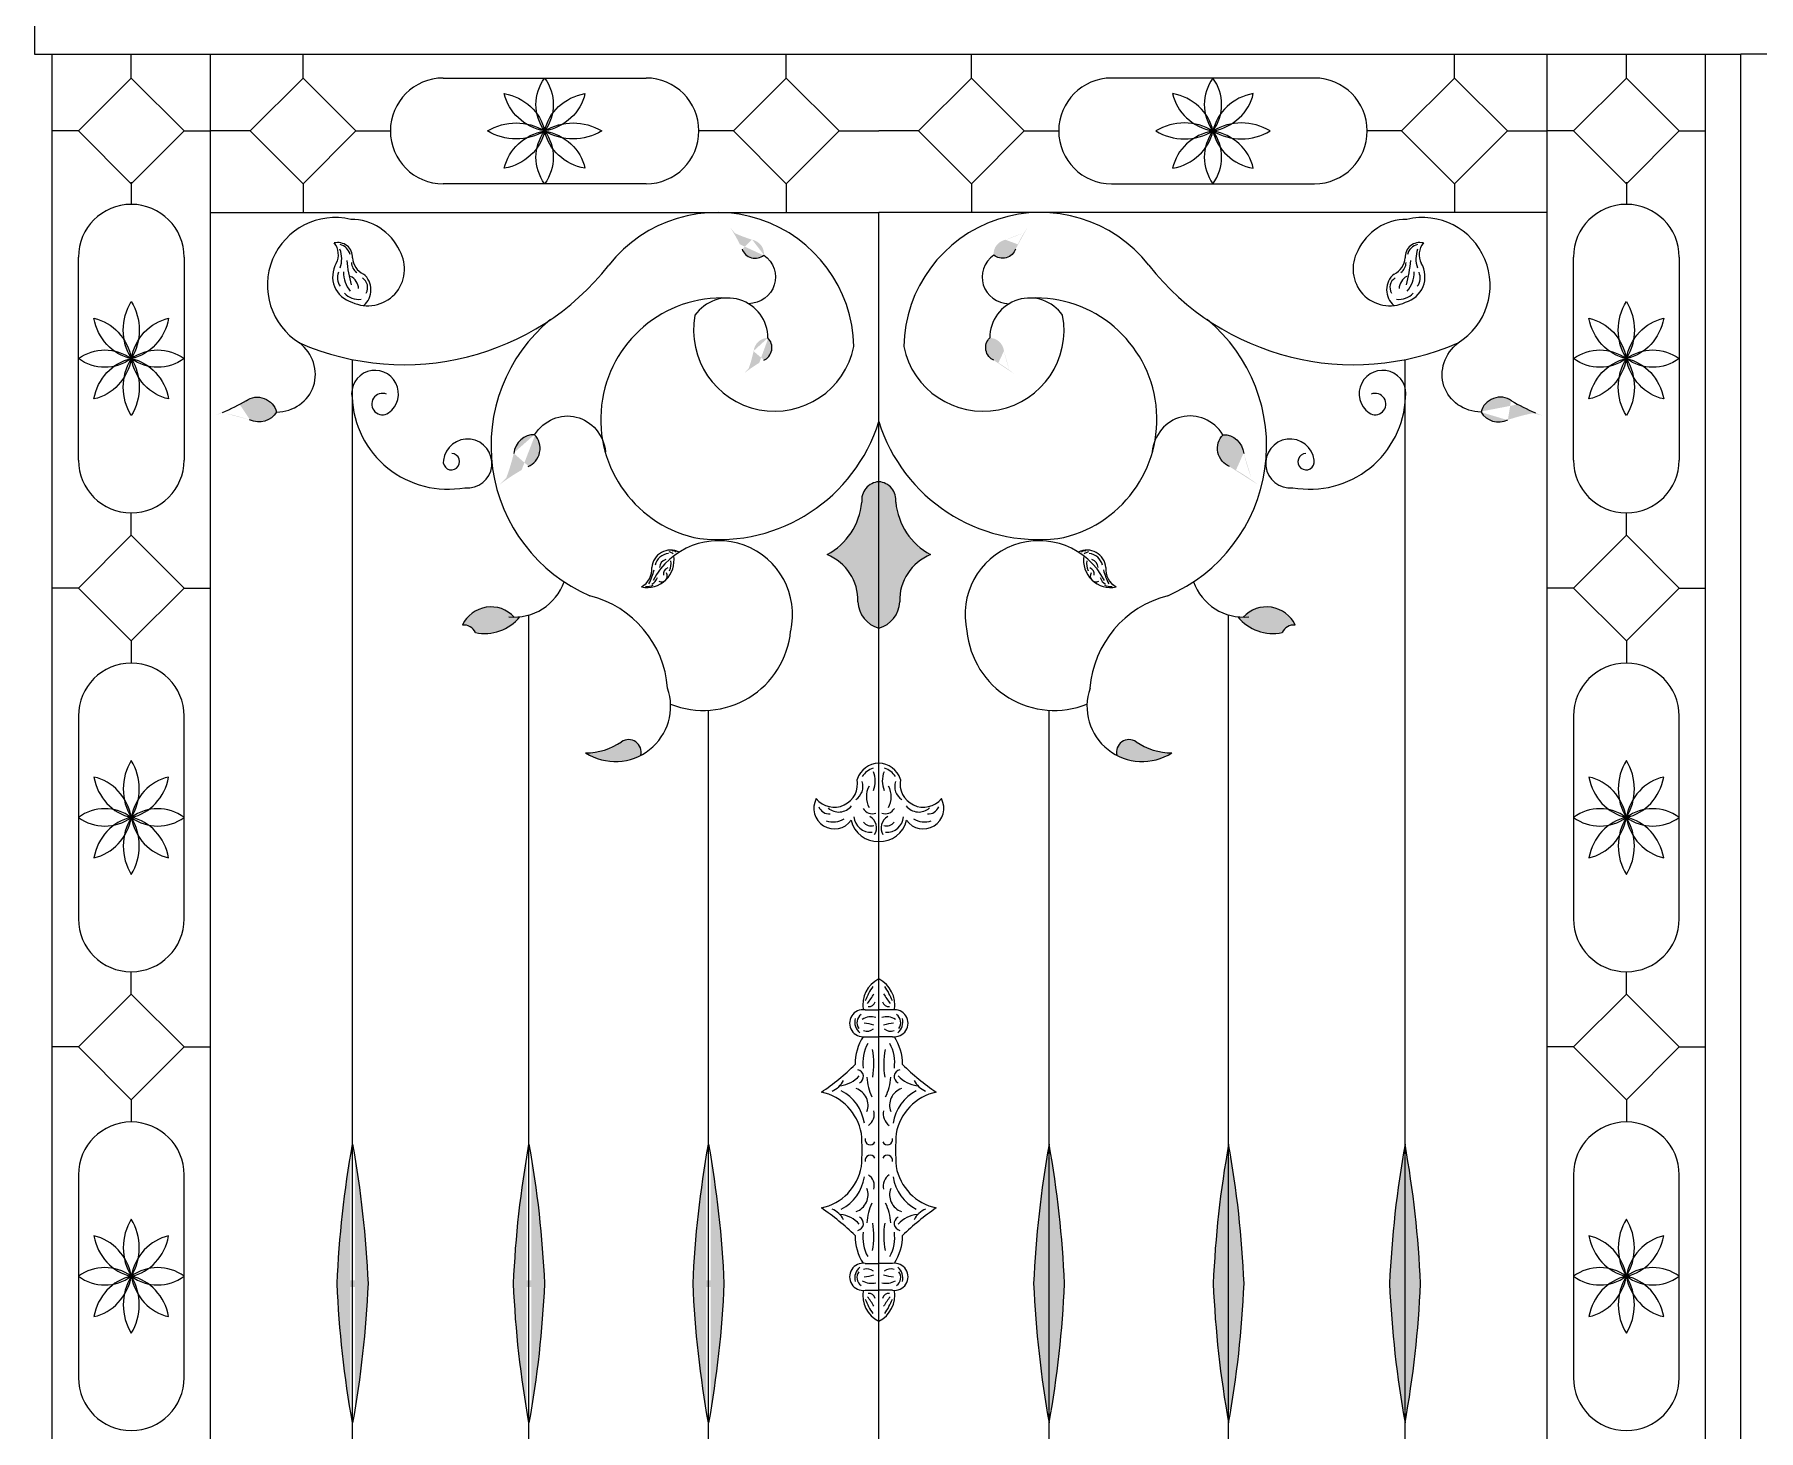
# Model space of a CAD drawing. Header units: inches. Extents: x 16.3 to 32.1, y 12.3 to 22.2.
# Drawn here: x 22.383 to 22.981, y 17.221 to 17.705 of the extents above; entities that cross this region are included whole.
import ezdxf

# ---------------------------------------------------------------- set-up
doc = ezdxf.new("R2010")
doc.units = ezdxf.units.IN
doc.header["$MEASUREMENT"] = 0

msp = doc.modelspace()

# ---------------------------------------------------------------- hatches: boundary and pattern name
at = {"lineweight": 9}
h = msp.add_hatch(color=256, dxfattribs=at)
edge = h.paths.add_edge_path()
edge.add_ellipse((22.64489, 17.67427), major_axis=(0.04456, -0.01188), ratio=0.92634, start_angle=259.01285, end_angle=267.5557)
edge.add_ellipse((22.6311, 17.62886), major_axis=(0.00496, -0.00132), ratio=0.92634, start_angle=7.8663, end_angle=93.7366, ccw=False)
edge.add_ellipse((22.63297, 17.63134), major_axis=(0.00443, -0.00118), ratio=0.92634, start_angle=210.39183, end_angle=328.42661, ccw=False)
edge.add_ellipse((22.58204, 17.61373), major_axis=(0.04899, -0.01306), ratio=0.92634, start_angle=36.56919, end_angle=44.20148)
h = msp.add_hatch(color=256, dxfattribs=at)
edge = h.paths.add_edge_path()
edge.add_ellipse((22.70708, 17.67427), major_axis=(-0.04456, -0.01188), ratio=0.92634, start_angle=92.4443, end_angle=100.98715, ccw=False)
edge.add_ellipse((22.72087, 17.62886), major_axis=(-0.00496, -0.00132), ratio=0.92634, start_angle=266.2634, end_angle=352.1337)
edge.add_ellipse((22.71899, 17.63134), major_axis=(-0.00443, -0.00118), ratio=0.92634, start_angle=31.57339, end_angle=149.60817)
edge.add_ellipse((22.76993, 17.61373), major_axis=(-0.04899, -0.01306), ratio=0.92634, start_angle=315.79852, end_angle=323.43081, ccw=False)
h = msp.add_hatch(color=256, dxfattribs=at)
edge = h.paths.add_edge_path()
edge.add_ellipse((22.59089, 17.60415), major_axis=(0.00798, 0.04542), ratio=0.92634, start_angle=259.01285, end_angle=267.5557)
edge.add_ellipse((22.63732, 17.59434), major_axis=(0.00089, 0.00505), ratio=0.92634, start_angle=7.8663, end_angle=93.7366, ccw=False)
edge.add_ellipse((22.63469, 17.59599), major_axis=(0.00079, 0.00452), ratio=0.92634, start_angle=210.39183, end_angle=328.42661, ccw=False)
edge.add_ellipse((22.65663, 17.54677), major_axis=(0.00877, 0.04994), ratio=0.92634, start_angle=36.56919, end_angle=44.20148)
h = msp.add_hatch(color=256, dxfattribs=at)
edge = h.paths.add_edge_path()
edge.add_ellipse((22.76108, 17.60415), major_axis=(-0.00798, 0.04542), ratio=0.92634, start_angle=92.4443, end_angle=100.98715, ccw=False)
edge.add_ellipse((22.71465, 17.59434), major_axis=(-0.00089, 0.00505), ratio=0.92634, start_angle=266.2634, end_angle=352.1337)
edge.add_ellipse((22.71728, 17.59599), major_axis=(-0.00079, 0.00452), ratio=0.92634, start_angle=31.57339, end_angle=149.60817)
edge.add_ellipse((22.69533, 17.54677), major_axis=(-0.00877, 0.04994), ratio=0.92634, start_angle=315.79852, end_angle=323.43081, ccw=False)
h = msp.add_hatch(color=256, dxfattribs=at)
edge = h.paths.add_edge_path()
edge.add_ellipse((22.43892, 17.51312), major_axis=(0.06156, -0.02347), ratio=0.92634, start_angle=92.4443, end_angle=100.98715, ccw=False)
edge.add_ellipse((22.46088, 17.57726), major_axis=(0.00685, -0.00261), ratio=0.92634, start_angle=266.2634, end_angle=352.1337)
edge.add_ellipse((22.46098, 17.57282), major_axis=(0.00612, -0.00234), ratio=0.92634, start_angle=31.57339, end_angle=149.60817)
edge.add_ellipse((22.41668, 17.63578), major_axis=(0.06768, -0.02581), ratio=0.92634, start_angle=315.79852, end_angle=323.43081, ccw=False)
h = msp.add_hatch(color=256, dxfattribs=at)
edge = h.paths.add_edge_path()
edge.add_ellipse((22.91305, 17.51312), major_axis=(-0.06156, -0.02347), ratio=0.92634, start_angle=259.01285, end_angle=267.5557)
edge.add_ellipse((22.89109, 17.57726), major_axis=(-0.00685, -0.00261), ratio=0.92634, start_angle=7.8663, end_angle=93.7366, ccw=False)
edge.add_ellipse((22.89099, 17.57282), major_axis=(-0.00612, -0.00234), ratio=0.92634, start_angle=210.39183, end_angle=328.42661, ccw=False)
edge.add_ellipse((22.93528, 17.63578), major_axis=(-0.06768, -0.02581), ratio=0.92634, start_angle=36.56919, end_angle=44.20148)
h = msp.add_hatch(color=256, dxfattribs=at)
edge = h.paths.add_edge_path()
edge.add_ellipse((22.49022, 17.57395), major_axis=(0.01267, 0.06465), ratio=0.92634, start_angle=259.01285, end_angle=267.5557)
edge.add_ellipse((22.55626, 17.55864), major_axis=(0.00141, 0.00719), ratio=0.92634, start_angle=7.8663, end_angle=93.7366, ccw=False)
edge.add_ellipse((22.55255, 17.56107), major_axis=(0.00126, 0.00643), ratio=0.92634, start_angle=210.39183, end_angle=328.42661, ccw=False)
edge.add_ellipse((22.58252, 17.49016), major_axis=(0.01392, 0.07108), ratio=0.92634, start_angle=36.56919, end_angle=44.20148)
h = msp.add_hatch(color=256, dxfattribs=at)
edge = h.paths.add_edge_path()
edge.add_ellipse((22.86174, 17.57395), major_axis=(-0.01267, 0.06465), ratio=0.92634, start_angle=92.4443, end_angle=100.98715, ccw=False)
edge.add_ellipse((22.79571, 17.55864), major_axis=(-0.00141, 0.00719), ratio=0.92634, start_angle=266.2634, end_angle=352.1337)
edge.add_ellipse((22.79942, 17.56107), major_axis=(-0.00126, 0.00643), ratio=0.92634, start_angle=31.57339, end_angle=149.60817)
edge.add_ellipse((22.76944, 17.49016), major_axis=(-0.01392, 0.07108), ratio=0.92634, start_angle=315.79852, end_angle=323.43081, ccw=False)
for points in [[(22.66874, 17.50805, 0.327271), (22.67598, 17.49894), (22.67598, 17.54963, 0.43218), (22.6701, 17.54254, -0.250376), (22.65806, 17.52439, -0.316248)], [(22.6939, 17.52439, -0.250376), (22.68187, 17.54254, 0.43218), (22.67598, 17.54963), (22.67598, 17.49894, 0.327271), (22.68323, 17.50805, -0.316248)], [(22.55165, 17.50287, -0.026856), (22.5497, 17.50276, 0.533353), (22.53173, 17.49999, -0.323701), (22.53623, 17.4974, 0.280105)], [(22.81573, 17.4974, -0.323701), (22.82024, 17.49999, 0.533353), (22.80227, 17.50276, -0.026856), (22.80031, 17.50287, 0.280105)], [(22.59356, 17.45489, 0.676962), (22.58687, 17.45959, -0.149628), (22.57442, 17.45571, 0.267714)], [(22.77755, 17.45571, -0.149628), (22.7651, 17.45959, 0.676962), (22.75841, 17.45489, 0.267714)]]:
    msp.add_hatch(color=256, dxfattribs=at).paths.add_polyline_path(points)
h = msp.add_hatch(color=256, dxfattribs=at)
edge = h.paths.add_edge_path()
edge.add_ellipse((22.18862, 17.25622), major_axis=(0, 0.33546), ratio=0.92634, start_angle=272.6676, end_angle=280.9794, ccw=False)
edge.add_ellipse((22.18862, 17.28745), major_axis=(0, 0.33546), ratio=0.92634, start_angle=259.0206, end_angle=267.3324, ccw=False)
edge.add_ellipse((22.79875, 17.28745), major_axis=(0, 0.33546), ratio=0.92634, start_angle=92.6676, end_angle=100.9794, ccw=False)
edge.add_ellipse((22.79875, 17.25622), major_axis=(0, 0.33546), ratio=0.92634, start_angle=439.0206, end_angle=447.3324, ccw=False)
h = msp.add_hatch(color=256, dxfattribs=at)
edge = h.paths.add_edge_path()
edge.add_ellipse((22.24973, 17.25622), major_axis=(0, 0.33546), ratio=0.92634, start_angle=272.6676, end_angle=280.9794, ccw=False)
edge.add_ellipse((22.24973, 17.28745), major_axis=(0, 0.33546), ratio=0.92634, start_angle=259.0206, end_angle=267.3324, ccw=False)
edge.add_ellipse((22.85986, 17.28745), major_axis=(0, 0.33546), ratio=0.92634, start_angle=92.6676, end_angle=100.9794, ccw=False)
edge.add_ellipse((22.85986, 17.25622), major_axis=(0, 0.33546), ratio=0.92634, start_angle=439.0206, end_angle=447.3324, ccw=False)
h = msp.add_hatch(color=256, dxfattribs=at)
edge = h.paths.add_edge_path()
edge.add_ellipse((22.31192, 17.25622), major_axis=(0, 0.33546), ratio=0.92634, start_angle=272.6676, end_angle=280.9794, ccw=False)
edge.add_ellipse((22.31192, 17.28745), major_axis=(0, 0.33546), ratio=0.92634, start_angle=259.0206, end_angle=267.3324, ccw=False)
edge.add_ellipse((22.92205, 17.28745), major_axis=(0, 0.33546), ratio=0.92634, start_angle=92.6676, end_angle=100.9794, ccw=False)
edge.add_ellipse((22.92205, 17.25622), major_axis=(0, 0.33546), ratio=0.92634, start_angle=439.0206, end_angle=447.3324, ccw=False)
h = msp.add_hatch(color=256, dxfattribs=at)
edge = h.paths.add_edge_path()
edge.add_ellipse((23.04004, 17.25622), major_axis=(0, 0.33546), ratio=0.92634, start_angle=79.0206, end_angle=87.3324)
edge.add_ellipse((23.04004, 17.28745), major_axis=(0, 0.33546), ratio=0.92634, start_angle=92.6676, end_angle=100.9794)
edge.add_ellipse((22.42992, 17.28745), major_axis=(0, 0.33546), ratio=0.92634, start_angle=259.0206, end_angle=267.3324)
edge.add_ellipse((22.42992, 17.25622), major_axis=(0, 0.33546), ratio=0.92634, start_angle=-87.3324, end_angle=-79.0206)
h = msp.add_hatch(color=256, dxfattribs=at)
edge = h.paths.add_edge_path()
edge.add_ellipse((23.10224, 17.25622), major_axis=(0, 0.33546), ratio=0.92634, start_angle=79.0206, end_angle=87.3324)
edge.add_ellipse((23.10224, 17.28745), major_axis=(0, 0.33546), ratio=0.92634, start_angle=92.6676, end_angle=100.9794)
edge.add_ellipse((22.49211, 17.28745), major_axis=(0, 0.33546), ratio=0.92634, start_angle=259.0206, end_angle=267.3324)
edge.add_ellipse((22.49211, 17.25622), major_axis=(0, 0.33546), ratio=0.92634, start_angle=-87.3324, end_angle=-79.0206)
h = msp.add_hatch(color=256, dxfattribs=at)
edge = h.paths.add_edge_path()
edge.add_ellipse((23.16334, 17.25622), major_axis=(0, 0.33546), ratio=0.92634, start_angle=79.0206, end_angle=87.3324)
edge.add_ellipse((23.16334, 17.28745), major_axis=(0, 0.33546), ratio=0.92634, start_angle=92.6676, end_angle=100.9794)
edge.add_ellipse((22.55322, 17.28745), major_axis=(0, 0.33546), ratio=0.92634, start_angle=259.0206, end_angle=267.3324)
edge.add_ellipse((22.55322, 17.25622), major_axis=(0, 0.33546), ratio=0.92634, start_angle=-87.3324, end_angle=-79.0206)

# ---------------------------------------------------------------- linework, layer by layer
for p, q in [((22.38349, 17.7114), (22.38349, 17.69782)), ((22.38349, 17.69782), (22.97462, 17.69782)), ((22.38958, 16.65912), (22.38958, 17.69782)), ((22.41702, 17.68951), (22.41702, 17.69782)), ((22.44446, 16.65912), (22.44446, 17.69782)), ((22.47655, 17.68951), (22.47655, 17.69782)), ((22.6439, 17.68951), (22.6439, 17.69782)), ((22.70807, 17.68951), (22.70807, 17.69782)), ((22.87542, 17.68951), (22.87542, 17.69782)), ((22.90751, 16.65912), (22.90751, 17.69782)), ((22.93495, 17.68951), (22.93495, 17.69782)), ((22.96239, 16.65912), (22.96239, 17.69782)), ((23.56576, 17.69782), (22.97462, 17.69782)), ((22.97462, 16.65912), (22.97462, 17.69782)), ((22.39871, 17.6712), (22.41702, 17.68951)), ((22.41702, 17.68951), (22.43533, 17.6712)), ((22.45824, 17.6712), (22.47655, 17.68951)), ((22.47655, 17.68951), (22.49485, 17.6712)), ((22.52508, 17.68951), (22.56022, 17.68951)), ((22.56022, 17.68951), (22.59536, 17.68951)), ((22.6439, 17.68951), (22.62559, 17.6712)), ((22.6622, 17.6712), (22.6439, 17.68951)), ((22.68976, 17.6712), (22.70807, 17.68951)), ((22.70807, 17.68951), (22.72638, 17.6712)), ((22.79175, 17.68951), (22.75661, 17.68951)), ((22.82688, 17.68951), (22.79175, 17.68951)), ((22.87542, 17.68951), (22.85711, 17.6712)), ((22.89373, 17.6712), (22.87542, 17.68951)), ((22.91664, 17.6712), (22.93495, 17.68951)), ((22.93495, 17.68951), (22.95326, 17.6712)), ((22.39871, 17.6712), (22.38958, 17.6712)), ((22.41702, 17.65289), (22.39871, 17.6712)), ((22.43533, 17.6712), (22.41702, 17.65289)), ((22.43533, 17.6712), (22.44446, 17.6712)), ((22.45824, 17.6712), (22.44446, 17.6712)), ((22.47655, 17.65289), (22.45824, 17.6712)), ((22.49485, 17.6712), (22.47655, 17.65289)), ((22.49485, 17.6712), (22.50677, 17.6712)), ((22.62559, 17.6712), (22.61367, 17.6712)), ((22.62559, 17.6712), (22.6439, 17.65289)), ((22.6439, 17.65289), (22.6622, 17.6712)), ((22.6622, 17.6712), (22.67598, 17.6712)), ((22.68976, 17.6712), (22.67598, 17.6712)), ((22.70807, 17.65289), (22.68976, 17.6712)), ((22.72638, 17.6712), (22.70807, 17.65289)), ((22.72638, 17.6712), (22.7383, 17.6712)), ((22.85711, 17.6712), (22.84519, 17.6712)), ((22.85711, 17.6712), (22.87542, 17.65289)), ((22.87542, 17.65289), (22.89373, 17.6712)), ((22.89373, 17.6712), (22.90751, 17.6712)), ((22.91664, 17.6712), (22.90751, 17.6712)), ((22.93495, 17.65289), (22.91664, 17.6712)), ((22.95326, 17.6712), (22.93495, 17.65289)), ((22.95326, 17.6712), (22.96239, 17.6712)), ((22.41702, 17.65348), (22.41702, 17.64576)), ((22.47655, 17.65289), (22.47655, 17.64294)), ((22.56022, 17.65289), (22.52508, 17.65289)), ((22.59536, 17.65289), (22.56022, 17.65289)), ((22.6439, 17.65289), (22.6439, 17.64294)), ((22.70807, 17.65289), (22.70807, 17.64294)), ((22.75661, 17.65289), (22.79175, 17.65289)), ((22.79175, 17.65289), (22.82688, 17.65289)), ((22.87542, 17.65289), (22.87542, 17.64294)), ((22.93495, 17.65348), (22.93495, 17.64576)), ((22.44446, 17.64294), (22.67598, 17.64294)), ((22.67598, 16.90012), (22.67598, 17.64294)), ((22.90751, 17.64294), (22.67598, 17.64294)), ((22.39871, 17.59231), (22.39871, 17.62745)), ((22.43533, 17.62745), (22.43533, 17.59231)), ((22.91664, 17.59231), (22.91664, 17.62745)), ((22.95326, 17.62745), (22.95326, 17.59231)), ((22.39871, 17.55717), (22.39871, 17.59231)), ((22.43533, 17.59231), (22.43533, 17.55717)), ((22.49369, 17.03277), (22.49369, 17.59198)), ((22.85828, 17.03277), (22.85828, 17.59198)), ((22.91664, 17.55717), (22.91664, 17.59231)), ((22.95326, 17.59231), (22.95326, 17.55717)), ((22.41702, 17.53114), (22.41702, 17.53886)), ((22.93495, 17.53114), (22.93495, 17.53886)), ((22.41702, 17.53114), (22.39871, 17.51283)), ((22.43533, 17.51283), (22.41702, 17.53114)), ((22.93495, 17.53114), (22.91664, 17.51283)), ((22.95326, 17.51283), (22.93495, 17.53114)), ((22.39871, 17.51283), (22.38958, 17.51283)), ((22.39871, 17.51283), (22.41702, 17.49452)), ((22.41702, 17.49452), (22.43533, 17.51283)), ((22.43533, 17.51283), (22.44446, 17.51283)), ((22.91664, 17.51283), (22.90751, 17.51283)), ((22.91664, 17.51283), (22.93495, 17.49452)), ((22.93495, 17.49452), (22.95326, 17.51283)), ((22.95326, 17.51283), (22.96239, 17.51283)), ((22.55479, 17.06299), (22.55479, 17.50349)), ((22.79717, 17.06299), (22.79717, 17.50349)), ((22.41702, 17.49452), (22.41702, 17.4868)), ((22.93495, 17.49452), (22.93495, 17.4868)), ((22.61699, 17.12694), (22.61699, 17.47046)), ((22.73498, 17.12694), (22.73498, 17.47046)), ((22.39871, 17.46849), (22.39871, 17.43335)), ((22.43533, 17.43335), (22.43533, 17.46849)), ((22.91664, 17.46849), (22.91664, 17.43335)), ((22.95326, 17.43335), (22.95326, 17.46849)), ((22.39871, 17.43335), (22.39871, 17.39821)), ((22.43533, 17.39821), (22.43533, 17.43335)), ((22.91664, 17.43335), (22.91664, 17.39821)), ((22.95326, 17.39821), (22.95326, 17.43335)), ((22.41702, 17.37218), (22.41702, 17.3799)), ((22.93495, 17.37218), (22.93495, 17.3799)), ((22.39871, 17.35387), (22.41702, 17.37218)), ((22.41702, 17.37218), (22.43533, 17.35387)), ((22.91664, 17.35387), (22.93495, 17.37218)), ((22.93495, 17.37218), (22.95326, 17.35387)), ((22.67122, 17.3667), (22.67598, 17.3667)), ((22.68074, 17.3667), (22.67598, 17.3667)), ((22.67122, 17.35739), (22.67598, 17.35739)), ((22.68074, 17.35739), (22.67598, 17.35739)), ((22.39871, 17.35387), (22.38958, 17.35387)), ((22.41702, 17.33556), (22.39871, 17.35387)), ((22.43533, 17.35387), (22.41702, 17.33556)), ((22.43533, 17.35387), (22.44446, 17.35387)), ((22.91664, 17.35387), (22.90751, 17.35387)), ((22.93495, 17.33556), (22.91664, 17.35387)), ((22.95326, 17.35387), (22.93495, 17.33556)), ((22.95326, 17.35387), (22.96239, 17.35387)), ((22.41702, 17.33556), (22.41702, 17.32784)), ((22.93495, 17.33556), (22.93495, 17.32784)), ((22.39871, 17.30953), (22.39871, 17.27439)), ((22.43533, 17.27439), (22.43533, 17.30953)), ((22.91664, 17.30953), (22.91664, 17.27439)), ((22.95326, 17.27439), (22.95326, 17.30953)), ((22.67122, 17.27884), (22.67598, 17.27884)), ((22.68074, 17.27884), (22.67598, 17.27884)), ((22.39871, 17.27439), (22.39871, 17.23926)), ((22.43533, 17.23926), (22.43533, 17.27439)), ((22.91664, 17.27439), (22.91664, 17.23926)), ((22.95326, 17.23926), (22.95326, 17.27439)), ((22.67122, 17.26954), (22.67598, 17.26954)), ((22.68074, 17.26954), (22.67598, 17.26954))]:
    msp.add_line(p, q, dxfattribs=at)
for centre, radius, start, end in [((22.52508, 17.6712), 0.01831, 90, 270), ((22.59536, 17.6712), 0.01831, 270, 90), ((22.75661, 17.6712), 0.01831, 90, 270), ((22.82688, 17.6712), 0.01831, 270, 90), ((22.41702, 17.62745), 0.01831, 0, 180), ((22.6199, 17.59546), 0.04748, 1.32494, 141.99507), ((22.73207, 17.59546), 0.04748, 38.00493, 178.67506), ((22.93495, 17.62745), 0.01831, 0, 180), ((22.48765, 17.61772), 0.02346, 76.69666, 238.10903), ((22.49305, 17.62187), 0.01868, 24.63273, 90), ((22.85891, 17.62187), 0.01868, 90, 155.36727), ((22.86431, 17.61772), 0.02346, 301.89097, 103.30334), ((22.48857, 17.62742), 0.0051, 358.06407, 104.07173), ((22.48237, 17.62831), 0.00641, 332.45407, 39.26388), ((22.48829, 17.62729), 0.00465, 13.80615, 77.10288), ((22.86339, 17.62742), 0.0051, 75.92827, 181.93593), ((22.86368, 17.62729), 0.00465, 102.89712, 166.19385), ((22.8696, 17.62831), 0.00641, 140.73612, 207.54593), ((22.49593, 17.62068), 0.00915, 149.36692, 254.43665), ((22.48075, 17.62693), 0.00917, 340.15888, 20.78778), ((22.54396, 17.63175), 0.0526, 185.95332, 195.29826), ((22.49776, 17.62569), 0.00444, 181.13979, 233.39829), ((22.49896, 17.62336), 0.01274, 244.47413, 29.62954), ((22.50011, 17.6275), 0.00645, 182.21905, 246.08664), ((22.853, 17.62336), 0.01274, 150.37046, 295.52587), ((22.85185, 17.6275), 0.00645, 293.91336, 357.78095), ((22.8542, 17.62569), 0.00444, 306.60171, 358.86021), ((22.85604, 17.62068), 0.00915, 285.56335, 30.63308), ((22.808, 17.63175), 0.0526, 344.70174, 354.04668), ((22.87122, 17.62693), 0.00917, 159.21222, 199.84112), ((22.5115, 17.68052), 0.09031, 246.34136, 321.8178), ((22.49314, 17.62029), 0.00471, 155.63617, 218.00846), ((22.50031, 17.62205), 0.00978, 178.2617, 220.78379), ((22.49083, 17.6164), 0.00492, 1.7406, 63.68901), ((22.49502, 17.61697), 0.00389, 330.03223, 57.23947), ((22.49295, 17.61614), 0.00711, 310.16489, 50.26945), ((22.84047, 17.68052), 0.09031, 218.1822, 293.65864), ((22.85901, 17.61614), 0.00711, 129.73055, 229.83511), ((22.85695, 17.61697), 0.00389, 122.76053, 209.96777), ((22.86114, 17.6164), 0.00492, 116.31099, 178.2594), ((22.85165, 17.62205), 0.00978, 319.21621, 1.7383), ((22.85883, 17.62029), 0.00471, 321.99154, 24.36383), ((22.49577, 17.61937), 0.00656, 221.44613, 277.69337), ((22.62171, 17.57128), 0.04206, 87.29007, 259.37348), ((22.6237, 17.59945), 0.01385, 0.03735, 145.38269), ((22.72827, 17.59945), 0.01385, 34.61731, 179.96265), ((22.73026, 17.57128), 0.04206, 280.62652, 92.70993), ((22.8562, 17.61937), 0.00656, 262.30663, 318.55387), ((22.63987, 17.60212), 0.02805, 169.32068, 348.57098), ((22.7121, 17.60212), 0.02805, 191.42902, 10.67932), ((22.5982, 17.56215), 0.05656, 129.44331, 246.79376), ((22.75377, 17.56215), 0.05656, 293.20624, 50.55669), ((22.50147, 17.58013), 0.00811, 305.35062, 190.36788), ((22.8505, 17.58013), 0.00811, 349.63212, 234.64938), ((22.52669, 17.58029), 0.03322, 182.27821, 280.21017), ((22.50403, 17.57656), 0.00371, 67.84901, 304.87583), ((22.82527, 17.58029), 0.03322, 259.78983, 357.72179), ((22.84793, 17.57656), 0.00371, 235.12417, 112.15099), ((22.62037, 17.58785), 0.05826, 263.68172, 342.67626), ((22.7316, 17.58785), 0.05826, 197.32374, 276.31828), ((22.52793, 17.5566), 0.00284, 170.47216, 88.27556), ((22.53351, 17.55599), 0.00845, 263.67318, 172.64829), ((22.81845, 17.55599), 0.00845, 7.35171, 276.32682), ((22.82404, 17.5566), 0.00284, 91.72444, 9.52784), ((22.41702, 17.55717), 0.01831, 180, 0), ((22.93495, 17.55717), 0.01831, 180, 0), ((22.67638, 17.54332), 0.00633, 93.57018, 187.06238), ((22.67559, 17.54332), 0.00633, 352.93762, 86.42982), ((22.64709, 17.54473), 0.02311, 298.34546, 354.5715), ((22.70487, 17.54473), 0.02311, 185.4285, 241.65454), ((22.5957, 17.52238), 0.00936, 258.02111, 9.62904), ((22.60385, 17.51944), 0.00652, 63.02951, 175.59084), ((22.62051, 17.50363), 0.0256, 347.0588, 152.44411), ((22.60359, 17.51959), 0.00523, 95.53917, 166.67726), ((22.60224, 17.52094), 0.00454, 55.6725, 75.67085), ((22.60472, 17.52439), 0.00134, 37.26402, 110.52965), ((22.65178, 17.50863), 0.01697, 358.05353, 68.25135), ((22.70019, 17.50863), 0.01697, 111.74865, 181.94647), ((22.73146, 17.50363), 0.0256, 27.55589, 192.9412), ((22.74812, 17.51944), 0.00652, 4.40916, 116.97049), ((22.74724, 17.52439), 0.00134, 69.47035, 142.73598), ((22.75627, 17.52238), 0.00936, 170.37096, 281.97889), ((22.74973, 17.52094), 0.00454, 104.32915, 124.3275), ((22.74837, 17.51959), 0.00523, 13.32274, 84.46083), ((22.59037, 17.51935), 0.007, 298.95284, 4.87363), ((22.58085, 17.52293), 0.01769, 330.93893, 347.56707), ((22.60067, 17.51701), 0.00205, 244.98527, 30.63478), ((22.60283, 17.51997), 0.00279, 103.84631, 180.5682), ((22.60356, 17.51767), 0.00225, 108.2979, 190.87274), ((22.59793, 17.52135), 0.00608, 335.61181, 8.27863), ((22.75403, 17.52135), 0.00608, 171.72137, 204.38819), ((22.74841, 17.51767), 0.00225, 349.12726, 71.7021), ((22.75129, 17.51701), 0.00205, 149.36522, 295.01473), ((22.74913, 17.51997), 0.00279, 359.4318, 76.15369), ((22.77111, 17.52293), 0.01769, 192.43293, 209.06107), ((22.7616, 17.51935), 0.007, 175.12637, 241.04716), ((22.5497, 17.52104), 0.01828, 264.11802, 340.72749), ((22.59602, 17.51729), 0.00388, 256.6512, 297.77059), ((22.59504, 17.51803), 0.00457, 301.26482, 339.75656), ((22.75693, 17.51803), 0.00457, 200.24344, 238.73518), ((22.75595, 17.51729), 0.00388, 242.22941, 283.3488), ((22.80227, 17.52104), 0.01828, 199.27251, 275.88198), ((22.54164, 17.49535), 0.01095, 42.63603, 154.92948), ((22.56703, 17.47538), 0.0359, 4.41175, 75.67443), ((22.67858, 17.50844), 0.00985, 182.2371, 254.7241), ((22.67339, 17.50844), 0.00985, 285.2759, 357.7629), ((22.78494, 17.47538), 0.0359, 104.32557, 175.58825), ((22.81032, 17.49535), 0.01095, 25.07052, 137.36397), ((22.53219, 17.49558), 0.00443, 24.26073, 96.00804), ((22.53945, 17.51282), 0.01575, 258.2323, 320.82367), ((22.81252, 17.51282), 0.01575, 219.17633, 281.7677), ((22.81977, 17.49558), 0.00443, 83.99196, 155.73927), ((22.61516, 17.50084), 0.03043, 248.19532, 354.44129), ((22.7368, 17.50084), 0.03043, 185.55871, 291.80468), ((22.41702, 17.46849), 0.01831, 0, 180), ((22.93495, 17.46849), 0.01831, 0, 180), ((22.5847, 17.47189), 0.01917, 237.57191, 19.04413), ((22.76727, 17.47189), 0.01917, 160.95587, 302.42809), ((22.5743, 17.47798), 0.02228, 270.29882, 304.33843), ((22.58927, 17.4559), 0.0044, 346.7071, 123.09312), ((22.76269, 17.4559), 0.0044, 56.90688, 193.2929), ((22.77766, 17.47798), 0.02228, 235.66157, 269.70118), ((22.67612, 17.44409), 0.00803, 90.98189, 162.30456), ((22.67585, 17.44409), 0.00803, 17.69544, 89.01811), ((22.66054, 17.44498), 0.00808, 219.29172, 11.08144), ((22.66506, 17.4441), 0.00543, 302.6739, 17.99652), ((22.67613, 17.44358), 0.00712, 107.27249, 146.07453), ((22.66616, 17.44605), 0.0086, 337.23671, 21.44666), ((22.6858, 17.44605), 0.0086, 158.55334, 202.76329), ((22.67584, 17.44358), 0.00712, 33.92547, 72.72751), ((22.68691, 17.4441), 0.00543, 162.00348, 237.3261), ((22.69143, 17.44498), 0.00808, 168.91856, 320.70828), ((22.66059, 17.43651), 0.00713, 152.01247, 324.36571), ((22.67936, 17.44056), 0.00769, 151.63388, 209.51161), ((22.6726, 17.44056), 0.00769, 330.48839, 28.36612), ((22.69138, 17.43651), 0.00713, 215.63429, 27.98753), ((22.65899, 17.43871), 0.00417, 204.24768, 271.96625), ((22.66209, 17.44084), 0.00561, 228.6759, 321.80136), ((22.67372, 17.43817), 0.00356, 208.38049, 290.74396), ((22.67824, 17.43817), 0.00356, 249.25604, 331.61951), ((22.68987, 17.44084), 0.00561, 218.19864, 311.3241), ((22.69298, 17.43871), 0.00417, 268.03375, 335.75232), ((22.66012, 17.43886), 0.00709, 250.84845, 302.88326), ((22.67568, 17.43457), 0.00956, 193.39498, 271.82224), ((22.67327, 17.43412), 0.00591, 185.23844, 273.59245), ((22.67318, 17.43348), 0.00307, 215.04806, 290.26441), ((22.67068, 17.42973), 0.0045, 328.85783, 60.51254), ((22.67629, 17.43457), 0.00956, 268.17776, 346.60502), ((22.68128, 17.42973), 0.0045, 119.48746, 211.14217), ((22.67879, 17.43348), 0.00307, 249.73559, 324.95194), ((22.67869, 17.43412), 0.00591, 266.40755, 354.76156), ((22.69185, 17.43886), 0.00709, 237.11674, 289.15155), ((22.41702, 17.39821), 0.01831, 180, 0), ((22.93495, 17.39821), 0.01831, 180, 0), ((22.6806, 17.36836), 0.01017, 116.99707, 189.18202), ((22.6955, 17.36017), 0.02607, 145.89796, 158.27866), ((22.67137, 17.36836), 0.01017, 350.81798, 63.00293), ((22.65647, 17.36017), 0.02607, 21.72134, 34.10204), ((22.64938, 17.3867), 0.02881, 321.92695, 329.8866), ((22.67265, 17.36991), 0.00208, 259.21662, 349.18542), ((22.67932, 17.36991), 0.00208, 190.81458, 280.78338), ((22.70258, 17.3867), 0.02881, 210.1134, 218.07305), ((22.67056, 17.36205), 0.0047, 81.91518, 278.08482), ((22.67261, 17.36253), 0.00497, 166.64057, 230.24911), ((22.67182, 17.36226), 0.00342, 125.70232, 215.74177), ((22.67338, 17.35826), 0.00602, 74.51126, 121.73764), ((22.67859, 17.35826), 0.00602, 58.26236, 105.48874), ((22.6814, 17.36205), 0.0047, 261.91518, 98.08482), ((22.68015, 17.36226), 0.00342, 324.25823, 54.29768), ((22.67936, 17.36253), 0.00497, 309.75089, 13.35943), ((22.68568, 17.34773), 0.01792, 147.53682, 180), ((22.67188, 17.36286), 0.00357, 250.75618, 308.6886), ((22.67005, 17.34893), 0.01312, 71.07935, 86.31359), ((22.68192, 17.34893), 0.01312, 93.68641, 108.92065), ((22.68009, 17.36286), 0.00357, 231.3114, 289.24382), ((22.66628, 17.34773), 0.01792, 0, 32.46318), ((22.68401, 17.34845), 0.01355, 151.02965, 188.11693), ((22.64658, 17.34791), 0.0277, 350.66249, 10.50706), ((22.70539, 17.34791), 0.0277, 169.49294, 189.33751), ((22.66795, 17.34845), 0.01355, 351.88307, 28.97035), ((22.6071, 17.40994), 0.08689, 304.32889, 314.27975), ((22.66819, 17.34355), 0.00246, 297.72333, 76.83361), ((22.68378, 17.34355), 0.00246, 103.16639, 242.27667), ((22.74487, 17.40994), 0.08689, 225.72025, 235.67111), ((22.65231, 17.32063), 0.01796, 10.316, 77.80117), ((22.65648, 17.34612), 0.00826, 293.56805, 332.04928), ((22.66119, 17.35125), 0.01096, 277.93287, 317.20302), ((22.6559, 17.32513), 0.01527, 8.71683, 62.29758), ((22.66612, 17.33362), 0.00615, 339.1679, 70.58629), ((22.68872, 17.34402), 0.01687, 182.38562, 206.47339), ((22.66324, 17.34402), 0.01687, 333.52661, 357.61438), ((22.68585, 17.33362), 0.00615, 109.41371, 200.8321), ((22.69607, 17.32513), 0.01527, 117.70242, 171.28317), ((22.69966, 17.32063), 0.01796, 102.19883, 169.684), ((22.69077, 17.35125), 0.01096, 222.79698, 262.06713), ((22.69549, 17.34612), 0.00826, 207.95072, 246.43195), ((22.41702, 17.30953), 0.01831, 0, 180), ((22.66966, 17.33061), 0.00478, 304.34347, 13.55907), ((22.68231, 17.33061), 0.00478, 166.44093, 235.65653), ((22.93495, 17.30953), 0.01831, 0, 180), ((22.59172, 17.31812), 0.07847, 355.81343, 4.18657), ((22.673, 17.32166), 0.00177, 166.2815, 334.86071), ((22.67897, 17.32166), 0.00177, 205.13929, 13.7185), ((22.76025, 17.31812), 0.07847, 175.81343, 184.18657), ((22.673, 17.31457), 0.00177, 25.13929, 193.7185), ((22.67897, 17.31457), 0.00177, 346.2815, 154.86071), ((22.65231, 17.31561), 0.01796, 282.19883, 349.684), ((22.6559, 17.31111), 0.01527, 297.70242, 351.28317), ((22.66966, 17.30563), 0.00478, 346.44093, 55.65653), ((22.68231, 17.30563), 0.00478, 124.34347, 193.55907), ((22.69607, 17.31111), 0.01527, 188.71683, 242.29758), ((22.69966, 17.31561), 0.01796, 190.316, 257.80117), ((22.66612, 17.30262), 0.00615, 289.41371, 20.8321), ((22.68585, 17.30262), 0.00615, 159.1679, 250.58629), ((22.6071, 17.2263), 0.08689, 45.72025, 55.67111), ((22.65648, 17.29012), 0.00826, 27.95072, 66.43195), ((22.68872, 17.29222), 0.01687, 153.52661, 177.61438), ((22.66324, 17.29222), 0.01687, 2.38562, 26.47339), ((22.74487, 17.2263), 0.08689, 124.32889, 134.27975), ((22.69549, 17.29012), 0.00826, 113.56805, 152.04928), ((22.66119, 17.28499), 0.01096, 42.79698, 82.06713), ((22.66819, 17.29269), 0.00246, 283.16639, 62.27667), ((22.64658, 17.28833), 0.0277, 349.49294, 9.33751), ((22.70539, 17.28833), 0.0277, 170.66249, 190.50706), ((22.68378, 17.29269), 0.00246, 117.72333, 256.83361), ((22.69077, 17.28499), 0.01096, 97.93287, 137.20302), ((22.68568, 17.28851), 0.01792, 180, 212.46318), ((22.68401, 17.28779), 0.01355, 171.88307, 208.97035), ((22.66795, 17.28779), 0.01355, 331.02965, 8.11693), ((22.66628, 17.28851), 0.01792, 327.53682, 0), ((22.67056, 17.27419), 0.0047, 81.91518, 278.08482), ((22.6814, 17.27419), 0.0047, 261.91518, 98.08482), ((22.67261, 17.27371), 0.00497, 129.75089, 193.35943), ((22.67182, 17.27397), 0.00342, 144.25823, 234.29768), ((22.67338, 17.27797), 0.00602, 238.26236, 285.48874), ((22.67188, 17.27338), 0.00357, 51.3114, 109.24382), ((22.67005, 17.28731), 0.01312, 273.68641, 288.92065), ((22.67859, 17.27797), 0.00602, 254.51126, 301.73764), ((22.68192, 17.28731), 0.01312, 251.07935, 266.31359), ((22.68009, 17.27338), 0.00357, 70.75618, 128.6886), ((22.68015, 17.27397), 0.00342, 305.70232, 35.74177), ((22.67936, 17.27371), 0.00497, 346.64057, 50.24911), ((22.6806, 17.26787), 0.01017, 170.81798, 243.00293), ((22.64938, 17.24953), 0.02881, 30.1134, 38.07305), ((22.67265, 17.26633), 0.00208, 10.81458, 100.78338), ((22.67137, 17.26787), 0.01017, 296.99707, 9.18202), ((22.67932, 17.26633), 0.00208, 79.21662, 169.18542), ((22.70258, 17.24953), 0.02881, 141.92695, 149.8866), ((22.6955, 17.27607), 0.02607, 201.72134, 214.10204), ((22.65647, 17.27607), 0.02607, 325.89796, 338.27866), ((22.41702, 17.23926), 0.01831, 180, 0), ((22.93495, 17.23926), 0.01831, 180, 0)]:
    msp.add_arc(centre, radius, start, end, dxfattribs=at)
at = {"lineweight": 9, "extrusion": (0, 0, -1)}
for centre, major_axis, start_param, end_param in [((22.57497, 17.68036), (0.01775, 0), 2.551117, 3.732069), ((22.54548, 17.68036), (0.01775, 0), -0.590476, 0.590476), ((22.56366, 17.68733), (0.01775, 0), 1.765718, 2.946671), ((22.54281, 17.66802), (0.01775, 0), -1.375874, -0.194922), ((22.57763, 17.66802), (0.01775, 0), 3.336515, 4.517467), ((22.55678, 17.68733), (-0.01775, 0), 3.336515, 4.517467), ((22.55034, 17.65754), (-0.01775, 0), 0.98032, 2.161272), ((22.5701, 17.65754), (0.01775, 0), 4.121913, 5.302865), ((22.55034, 17.68486), (0.01775, 0), 0.98032, 2.161272), ((22.56366, 17.65507), (-0.01775, 0), 0.194922, 1.375874), ((22.54281, 17.67439), (0.01775, 0), 0.194922, 1.375874), ((22.57497, 17.66205), (-0.01775, 0), -0.590476, 0.590476), ((22.57763, 17.67439), (-0.01775, 0), -1.375874, -0.194922), ((22.55678, 17.65507), (-0.01775, 0), 1.765718, 2.946671), ((22.5701, 17.68486), (-0.01775, 0), 4.121913, 5.302865), ((22.54548, 17.66205), (0.01775, 0), -0.590476, 0.590476), ((22.63002, 17.62083), (-0.00988, 0.00263), 1.978765, 4.388506), ((22.71899, 17.63134), (0.00443, 0.00118), 0.530437, 2.590533), ((22.43068, 17.60219), (0, 0.01775), 4.121913, 5.302865), ((22.40336, 17.60219), (0, 0.01775), 0.98032, 2.161272), ((22.94861, 17.60219), (0, 0.01775), 4.121913, 5.302865), ((22.92129, 17.60219), (0, 0.01775), 0.98032, 2.161272), ((22.40089, 17.58887), (0, 0.01775), 0.194922, 1.375874), ((22.4202, 17.60972), (0, 0.01775), 3.336515, 4.517467), ((22.43315, 17.58887), (0, 0.01775), -1.375874, -0.194922), ((22.41383, 17.60972), (0, 0.01775), 1.765718, 2.946671), ((22.93813, 17.60972), (0, 0.01775), 3.336515, 4.517467), ((22.91882, 17.58887), (0, 0.01775), 0.194922, 1.375874), ((22.93176, 17.60972), (0, 0.01775), 1.765718, 2.946671), ((22.95108, 17.58887), (0, 0.01775), -1.375874, -0.194922), ((22.40786, 17.57756), (0, 0.01775), -0.590476, 0.590476), ((22.42617, 17.57756), (0, 0.01775), -0.590476, 0.590476), ((22.71728, 17.59599), (-0.00079, 0.00452), 3.67203, 5.732126), ((22.88562, 17.58747), (0.01365, 0.0052), 1.978765, 4.388506), ((22.92579, 17.57756), (0, 0.01775), -0.590476, 0.590476), ((22.9441, 17.57756), (0, 0.01775), -0.590476, 0.590476), ((22.40786, 17.60705), (0, 0.01775), 2.551117, 3.732069), ((22.4202, 17.5749), (0, 0.01775), -1.375874, -0.194922), ((22.40089, 17.59575), (0, 0.01775), 1.765718, 2.946671), ((22.43068, 17.58243), (0, 0.01775), 4.121913, 5.302865), ((22.42617, 17.60705), (0, 0.01775), 2.551117, 3.732069), ((22.41383, 17.5749), (0, 0.01775), 0.194922, 1.375874), ((22.43315, 17.59575), (0, 0.01775), 3.336515, 4.517467), ((22.40336, 17.58243), (0, 0.01775), 0.98032, 2.161272), ((22.92579, 17.60705), (0, 0.01775), 2.551117, 3.732069), ((22.91882, 17.59575), (0, 0.01775), 1.765718, 2.946671), ((22.93813, 17.5749), (0, 0.01775), -1.375874, -0.194922), ((22.94861, 17.58243), (0, 0.01775), 4.121913, 5.302865), ((22.92129, 17.58243), (0, 0.01775), 0.98032, 2.161272), ((22.95108, 17.59575), (0, 0.01775), 3.336515, 4.517467), ((22.93176, 17.5749), (0, 0.01775), 0.194922, 1.375874), ((22.9441, 17.60705), (0, 0.01775), 2.551117, 3.732069), ((22.41668, 17.63578), (-0.06768, 0.02581), 3.779845, 3.913054), ((22.46098, 17.57282), (-0.00612, 0.00234), 0.530437, 2.590533), ((22.46088, 17.57726), (-0.00685, 0.00261), 3.278886, 4.777605), ((22.56782, 17.55787), (0.00281, 0.01433), -1.162827, 1.246914), ((22.79942, 17.56107), (-0.00126, 0.00643), 3.67203, 5.732126), ((22.79571, 17.55864), (-0.00141, 0.00719), 0.137293, 1.636012), ((22.79875, 17.25622), (0, 0.33546), -1.524238, -1.37917), ((22.18862, 17.25622), (0, 0.33546), 1.37917, 1.524238), ((22.85986, 17.25622), (0, 0.33546), -1.524238, -1.37917), ((22.24973, 17.25622), (0, 0.33546), 1.37917, 1.524238), ((22.92205, 17.25622), (0, 0.33546), -1.524238, -1.37917), ((22.31192, 17.25622), (0, 0.33546), 1.37917, 1.524238), ((22.79875, 17.28745), (0, 0.33546), 4.520762, 4.665831), ((22.18862, 17.28745), (0, 0.33546), 1.617355, 1.762423), ((22.85986, 17.28745), (0, 0.33546), 4.520762, 4.665831), ((22.24973, 17.28745), (0, 0.33546), 1.617355, 1.762423), ((22.92205, 17.28745), (0, 0.33546), 4.520762, 4.665831), ((22.31192, 17.28745), (0, 0.33546), 1.617355, 1.762423)]:
    msp.add_ellipse(centre, major_axis=major_axis, ratio=0.92634, start_param=start_param, end_param=end_param, dxfattribs=at)
at = {"lineweight": 9}
for centre, major_axis, start_param, end_param in [((22.80649, 17.68036), (-0.01775, 0), -0.590476, 0.590476), ((22.777, 17.68036), (-0.01775, 0), 2.551117, 3.732069), ((22.79518, 17.68733), (0.01775, 0), 3.336515, 4.517467), ((22.77433, 17.66802), (-0.01775, 0), 3.336515, 4.517467), ((22.80916, 17.66802), (-0.01775, 0), -1.375874, -0.194922), ((22.78831, 17.68733), (-0.01775, 0), 1.765718, 2.946671), ((22.78186, 17.65754), (-0.01775, 0), 4.121913, 5.302865), ((22.80163, 17.65754), (0.01775, 0), 0.98032, 2.161272), ((22.78186, 17.68486), (0.01775, 0), 4.121913, 5.302865), ((22.79518, 17.65507), (0.01775, 0), 1.765718, 2.946671), ((22.77433, 17.67439), (0.01775, 0), -1.375874, -0.194922), ((22.80649, 17.66205), (-0.01775, 0), -0.590476, 0.590476), ((22.777, 17.66205), (0.01775, 0), -0.590476, 0.590476), ((22.80916, 17.67439), (-0.01775, 0), 0.194922, 1.375874), ((22.78831, 17.65507), (0.01775, 0), 0.194922, 1.375874), ((22.80163, 17.68486), (-0.01775, 0), 0.98032, 2.161272), ((22.63297, 17.63134), (-0.00443, 0.00118), 0.530437, 2.590533), ((22.72195, 17.62083), (0.00988, 0.00263), 1.978765, 4.388506), ((22.46634, 17.58747), (-0.01365, 0.0052), 1.978765, 4.388506), ((22.63469, 17.59599), (0.00079, 0.00452), 3.67203, 5.732126), ((22.89099, 17.57282), (0.00612, 0.00234), 0.530437, 2.590533), ((22.93528, 17.63578), (0.06768, 0.02581), 3.779845, 3.913054), ((22.78415, 17.55787), (-0.00281, 0.01433), -1.162827, 1.246914), ((22.89109, 17.57726), (0.00685, 0.00261), 3.278886, 4.777605), ((22.55626, 17.55864), (0.00141, 0.00719), 0.137293, 1.636012), ((22.55255, 17.56107), (0.00126, 0.00643), 3.67203, 5.732126), ((22.43068, 17.44323), (0, 0.01775), 0.98032, 2.161272), ((22.40336, 17.44323), (0, 0.01775), 4.121913, 5.302865), ((22.94861, 17.44323), (0, 0.01775), 0.98032, 2.161272), ((22.92129, 17.44323), (0, 0.01775), 4.121913, 5.302865), ((22.40089, 17.42991), (0, 0.01775), -1.375874, -0.194922), ((22.4202, 17.45077), (0, 0.01775), 1.765718, 2.946671), ((22.43315, 17.42991), (0, 0.01775), 0.194922, 1.375874), ((22.41383, 17.45077), (0, 0.01775), 3.336515, 4.517467), ((22.93813, 17.45077), (0, 0.01775), 1.765718, 2.946671), ((22.91882, 17.42991), (0, 0.01775), -1.375874, -0.194922), ((22.93176, 17.45077), (0, 0.01775), 3.336515, 4.517467), ((22.95108, 17.42991), (0, 0.01775), 0.194922, 1.375874), ((22.40786, 17.41861), (0, 0.01775), -0.590476, 0.590476), ((22.42617, 17.41861), (0, 0.01775), -0.590476, 0.590476), ((22.92579, 17.41861), (0, 0.01775), -0.590476, 0.590476), ((22.9441, 17.41861), (0, 0.01775), -0.590476, 0.590476), ((22.40786, 17.4481), (0, 0.01775), 2.551117, 3.732069), ((22.4202, 17.41594), (0, 0.01775), 0.194922, 1.375874), ((22.40089, 17.43679), (0, 0.01775), 3.336515, 4.517467), ((22.43068, 17.42347), (0, 0.01775), 0.98032, 2.161272), ((22.41383, 17.41594), (0, 0.01775), -1.375874, -0.194922), ((22.43315, 17.43679), (0, 0.01775), 1.765718, 2.946671), ((22.40336, 17.42347), (0, 0.01775), 4.121913, 5.302865), ((22.42617, 17.4481), (0, 0.01775), 2.551117, 3.732069), ((22.92579, 17.4481), (0, 0.01775), 2.551117, 3.732069), ((22.91882, 17.43679), (0, 0.01775), 3.336515, 4.517467), ((22.93813, 17.41594), (0, 0.01775), 0.194922, 1.375874), ((22.94861, 17.42347), (0, 0.01775), 0.98032, 2.161272), ((22.9441, 17.4481), (0, 0.01775), 2.551117, 3.732069), ((22.92129, 17.42347), (0, 0.01775), 4.121913, 5.302865), ((22.95108, 17.43679), (0, 0.01775), 1.765718, 2.946671), ((22.93176, 17.41594), (0, 0.01775), -1.375874, -0.194922), ((23.04004, 17.25622), (0, 0.33546), 1.37917, 1.524238), ((22.42992, 17.25622), (0, 0.33546), -1.524238, -1.37917), ((23.10224, 17.25622), (0, 0.33546), 1.37917, 1.524238), ((22.49211, 17.25622), (0, 0.33546), -1.524238, -1.37917), ((23.16334, 17.25622), (0, 0.33546), 1.37917, 1.524238), ((22.55322, 17.25622), (0, 0.33546), -1.524238, -1.37917), ((22.43068, 17.28428), (0, 0.01775), 0.98032, 2.161272), ((22.40336, 17.28428), (0, 0.01775), 4.121913, 5.302865), ((22.94861, 17.28428), (0, 0.01775), 0.98032, 2.161272), ((22.92129, 17.28428), (0, 0.01775), 4.121913, 5.302865), ((22.40089, 17.27096), (0, 0.01775), -1.375874, -0.194922), ((22.4202, 17.29181), (0, 0.01775), 1.765718, 2.946671), ((22.43315, 17.27096), (0, 0.01775), 0.194922, 1.375874), ((22.41383, 17.29181), (0, 0.01775), 3.336515, 4.517467), ((22.93813, 17.29181), (0, 0.01775), 1.765718, 2.946671), ((22.91882, 17.27096), (0, 0.01775), -1.375874, -0.194922), ((22.93176, 17.29181), (0, 0.01775), 3.336515, 4.517467), ((22.95108, 17.27096), (0, 0.01775), 0.194922, 1.375874), ((22.40786, 17.25965), (0, 0.01775), -0.590476, 0.590476), ((22.40786, 17.28914), (0, 0.01775), 2.551117, 3.732069), ((22.4202, 17.25698), (0, 0.01775), 0.194922, 1.375874), ((22.40089, 17.27783), (0, 0.01775), 3.336515, 4.517467), ((22.43068, 17.26451), (0, 0.01775), 0.98032, 2.161272), ((22.42617, 17.25965), (0, 0.01775), -0.590476, 0.590476), ((22.41383, 17.25698), (0, 0.01775), -1.375874, -0.194922), ((22.43315, 17.27783), (0, 0.01775), 1.765718, 2.946671), ((22.40336, 17.26451), (0, 0.01775), 4.121913, 5.302865), ((22.42617, 17.28914), (0, 0.01775), 2.551117, 3.732069), ((22.92579, 17.25965), (0, 0.01775), -0.590476, 0.590476), ((22.92579, 17.28914), (0, 0.01775), 2.551117, 3.732069), ((22.91882, 17.27783), (0, 0.01775), 3.336515, 4.517467), ((22.93813, 17.25698), (0, 0.01775), 0.194922, 1.375874), ((22.94861, 17.26451), (0, 0.01775), 0.98032, 2.161272), ((22.9441, 17.25965), (0, 0.01775), -0.590476, 0.590476), ((22.9441, 17.28914), (0, 0.01775), 2.551117, 3.732069), ((22.92129, 17.26451), (0, 0.01775), 4.121913, 5.302865), ((22.95108, 17.27783), (0, 0.01775), 1.765718, 2.946671), ((22.93176, 17.25698), (0, 0.01775), -1.375874, -0.194922), ((23.04004, 17.28745), (0, 0.33546), 1.617355, 1.762423), ((22.42992, 17.28745), (0, 0.33546), 4.520762, 4.665831), ((23.10224, 17.28745), (0, 0.33546), 1.617355, 1.762423), ((22.49211, 17.28745), (0, 0.33546), 4.520762, 4.665831), ((23.16334, 17.28745), (0, 0.33546), 1.617355, 1.762423), ((22.55322, 17.28745), (0, 0.33546), 4.520762, 4.665831)]:
    msp.add_ellipse(centre, major_axis=major_axis, ratio=0.92634, start_param=start_param, end_param=end_param, dxfattribs=at)

doc.saveas('drawing.dxf')
